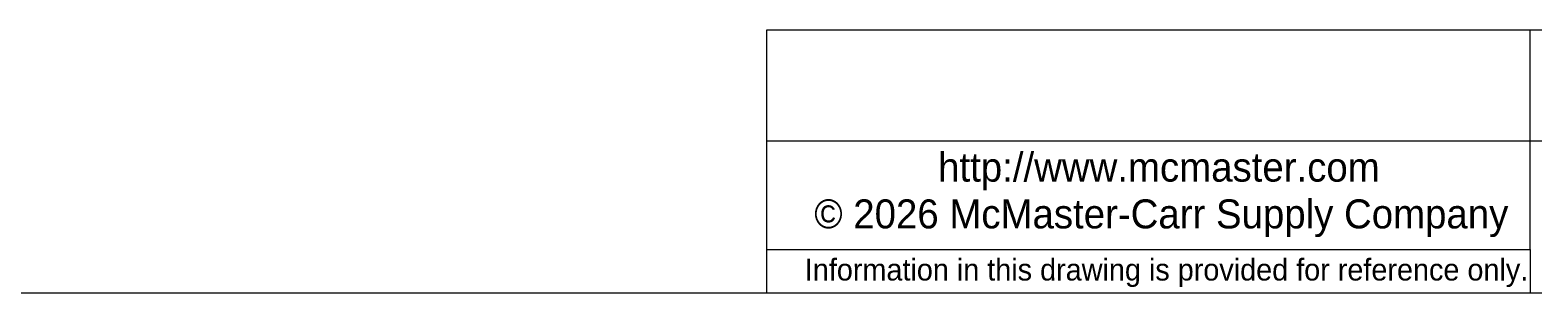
# Model space of a CAD drawing. Header units: inches. Extents: x 0.024 to 1.021, y 0.024 to 0.783.
# Drawn here: x 0.3799 to 0.7901, y 0.0237 to 0.0955 of the extents above; entities that cross this region are included whole.
import ezdxf

# ---------------------------------------------------------------- set-up
doc = ezdxf.new("R2010")
doc.units = ezdxf.units.IN
doc.header["$LTSCALE"] = 0.09496
doc.header["$MEASUREMENT"] = 0
doc.linetypes.add('SLD-Solid', pattern=[0])
doc.styles.add('SLDTEXTSTYLE0', font='ARIAL.TTF', dxfattribs={"width": 0.948})

# ---------------------------------------------------------------- blocks, each defined once
blk = doc.blocks.new('SW_NOTE_0_2')
at = {"color": 0, "linetype": 'SLD-Solid', "lineweight": 18, "insert": (0.10219, 0.00765), "char_height": 0.005935, "attachment_point": 2, "style": 'SLDTEXTSTYLE0'}
blk.add_mtext('Information in this drawing is provided for reference only.', dxfattribs=at)
blk = doc.blocks.new('Shortened Dimensions Statement')
at = {"color": 7, "linetype": 'SLD-Solid', "lineweight": 18}
blk.add_blockref('SW_NOTE_0_2', (-0.09727, -0.00453), dxfattribs=at)
blk = doc.blocks.new('SW_NOTE_0_3')
at = {"color": 0, "linetype": 'SLD-Solid', "lineweight": 18, "insert": (0.06318, 0.0102), "char_height": 0.0079133, "attachment_point": 2, "style": 'SLDTEXTSTYLE0'}
blk.add_mtext('http://www.mcmaster.com', dxfattribs=at)
blk = doc.blocks.new('Internet')
at = {"color": 7, "linetype": 'SLD-Solid', "lineweight": 18}
blk.add_blockref('SW_NOTE_0_3', (-0.05916, -0.00058), dxfattribs=at)

msp = doc.modelspace()

# ---------------------------------------------------------------- linework, layer by layer
at = {"color": 7, "linetype": 'SLD-Solid', "lineweight": 18}
for p, q in [((1.02082, 0.09546), (0.58091, 0.09546)), ((0.58091, 0.09546), (0.58091, 0.02374)), ((0.78936, 0.06528), (0.78936, 0.09546)), ((0.58091, 0.06528), (1.02082, 0.06528)), ((0.78936, 0.03561), (0.78936, 0.06528)), ((0.58091, 0.03561), (0.78936, 0.03561)), ((0.78936, 0.03561), (0.78936, 0.02374)), ((0.02374, 0.02374), (1.02082, 0.02374))]:
    msp.add_line(p, q, dxfattribs=at)

# ---------------------------------------------------------------- block references
at = {"color": 7, "linetype": 'Continuous'}
for name, p in [('Internet', (0.68401, 0.0524)), ('Shortened Dimensions Statement', (0.68519, 0.02994))]:
    msp.add_blockref(name, p, dxfattribs=at)

# ---------------------------------------------------------------- texts
at = {"color": 7, "linetype": 'Continuous', "lineweight": 0, "insert": (0.68869, 0.04926), "char_height": 0.0079133, "attachment_point": 2, "style": 'SLDTEXTSTYLE0'}
msp.add_mtext('© 2026 McMaster-Carr Supply Company', dxfattribs=at)

doc.saveas('drawing.dxf')
